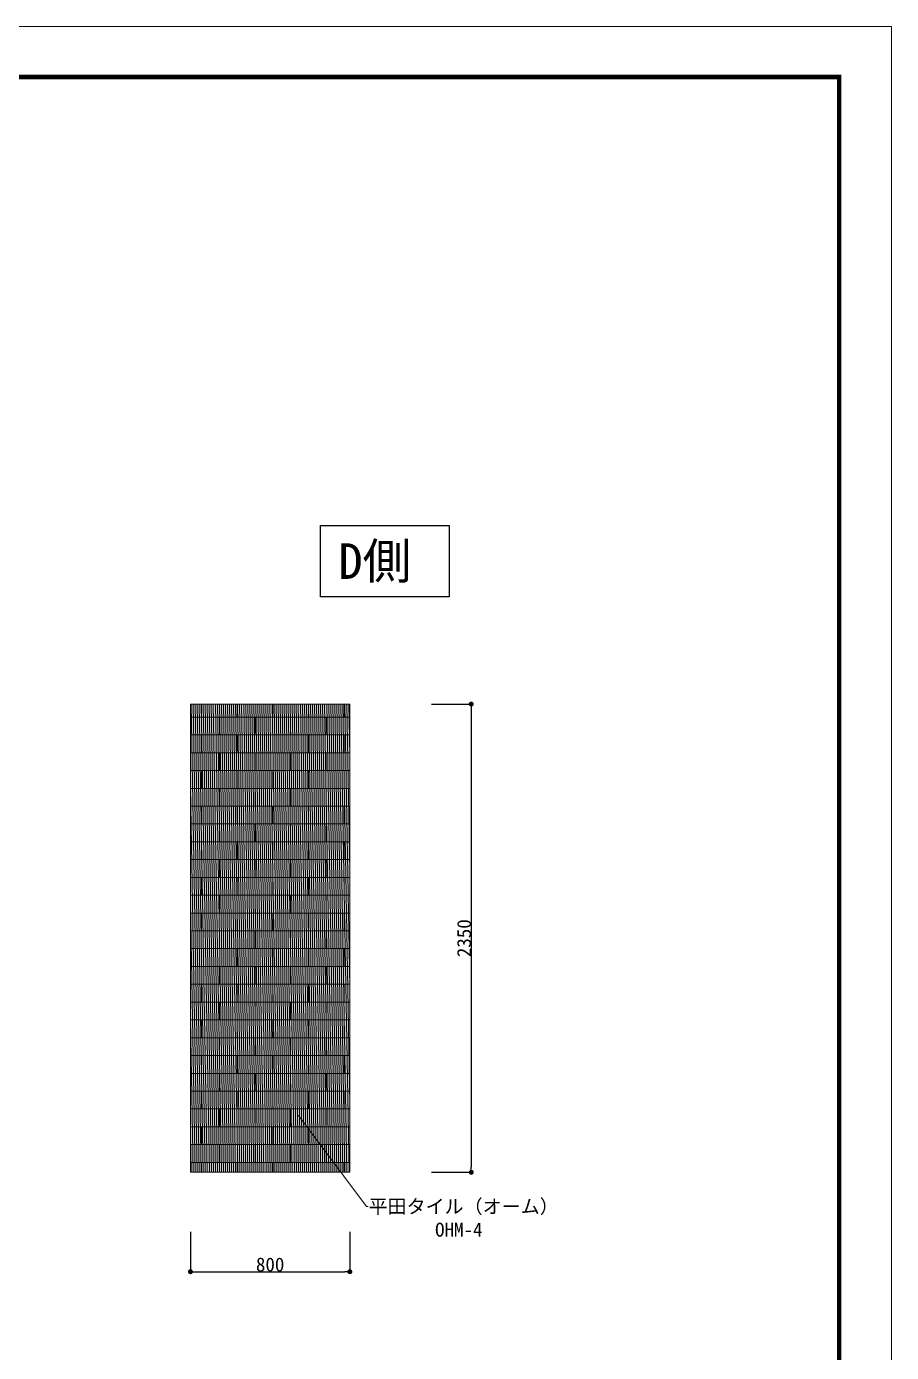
# Model space of a CAD drawing. Header units: millimetres. Extents: x -63086 to 144078, y -129912 to 13382.
# Drawn here: x 27943 to 32285, y -36918 to -30262 of the extents above; entities that cross this region are included whole.
import ezdxf
from ezdxf import colors
from ezdxf.entities.mleader import LeaderData, LeaderLine
from ezdxf.math import Vec2, Vec3

# ---------------------------------------------------------------- set-up
doc = ezdxf.new("R2010")
doc.units = ezdxf.units.MM
doc.layers.get('0').update_dxf_attribs({"lineweight": 0})
for name, color, linetype, lineweight in [('01用紙枠', 7, 'Continuous', 5), ('展開', 7, 'Continuous', 9), ('展開建具用', 250, 'Continuous', 9)]:
    doc.layers.add(name, color=color, linetype=linetype, lineweight=lineweight)
doc.layers.add('文字', color=7, linetype='Continuous')
doc.styles.get("Standard").update_dxf_attribs({"font": 'MS Mincho.ttf'})
doc.styles.add('小岩', font='MS Mincho.ttf', dxfattribs={"height": 150})
doc.dimstyles.new('寸法', dxfattribs={"dimtxt": 70, "dimasz": 25, "dimexe": 1.5, "dimexo": 200, "dimtad": 1, "dimdec": 0, "dimtxsty": 'Standard', "dimblk": 'DOT', "dimcen": 2.5, "dimadec": 0, "dimazin": 0, "dimtfac": 1, "dimtdec": 0, "dimtmove": 0, "dimatfit": 3, "dimfxl": 200, "dimfxlon": 1, "dimarcsym": 0})

# ---------------------------------------------------------------- blocks, each defined once
blk = doc.blocks.new('_Dot')
at = {"color": 0, "linetype": 'ByBlock', "lineweight": -2}
blk.add_line((-0.5, 0), (-1, 0), dxfattribs=at)
at = {"color": 0, "linetype": 'ByBlock', "const_width": 0.5}
blk.add_lwpolyline([(-0.25, 0, 1), (0.25, 0, 1)], format="xyb", close=True, dxfattribs=at)
blk = doc.blocks.new('*D234')
at = {"layer": 'Defpoints', "color": 0, "ltscale": 10, "transparency": 16777216}
for p in [(29525.9, -33663.2), (29525.9, -36013.2), (30175.4, -36013.2)]:
    blk.add_point(p, dxfattribs=at)
at = {"layer": '展開', "color": 0, "lineweight": -2, "ltscale": 10, "transparency": 16777216}
for p, q in [((29975.4, -33663.2), (30176.9, -33663.2)), ((30175.4, -33688.2), (30175.4, -35988.2)), ((29975.4, -36013.2), (30176.9, -36013.2))]:
    blk.add_line(p, q, dxfattribs=at)
at = {"layer": '展開', "color": 0, "lineweight": -2, "ltscale": 10, "transparency": 16777216, "xscale": 25, "yscale": 25, "zscale": 25}
for p, rotation in [((30175.4, -33663.2), 90), ((30175.4, -36013.2), 270)]:
    blk.add_blockref('_Dot', p, dxfattribs=dict(at, rotation=rotation))
at = {"layer": '展開', "color": 0, "ltscale": 10, "transparency": 16777216, "insert": (30139.7, -34838.2), "char_height": 70, "attachment_point": 5, "rotation": 90}
blk.add_mtext('2350', dxfattribs=at)
blk = doc.blocks.new('*D237')
at = {"layer": 'Defpoints', "color": 0, "ltscale": 10, "transparency": 16777216}
for p in [(28765.9, -35787.3), (29565.9, -35787.3), (29565.9, -36512.1)]:
    blk.add_point(p, dxfattribs=at)
at = {"layer": '展開', "color": 0, "lineweight": -2, "ltscale": 10, "transparency": 16777216}
for p, q in [((28765.9, -36312.1), (28765.9, -36513.6)), ((29565.9, -36312.1), (29565.9, -36513.6)), ((28790.9, -36512.1), (29540.9, -36512.1))]:
    blk.add_line(p, q, dxfattribs=at)
at = {"layer": '展開', "color": 0, "lineweight": -2, "ltscale": 10, "transparency": 16777216, "xscale": 25, "yscale": 25, "zscale": 25, "rotation": 180}
blk.add_blockref('_Dot', (28765.9, -36512.1), dxfattribs=at)
at = {"layer": '展開', "color": 0, "lineweight": -2, "ltscale": 10, "transparency": 16777216, "xscale": 25, "yscale": 25, "zscale": 25}
blk.add_blockref('_Dot', (29565.9, -36512.1), dxfattribs=at)
at = {"layer": '展開', "color": 0, "ltscale": 10, "transparency": 16777216, "insert": (29165.9, -36476.5), "char_height": 70, "attachment_point": 5}
blk.add_mtext('800', dxfattribs=at)

msp = doc.modelspace()

# ---------------------------------------------------------------- hatches: boundary and pattern name
at = {"ltscale": 10, "true_color": 0x636466, "transparency": 33554595}
h = msp.add_hatch(dxfattribs=at)
h.set_pattern_fill('ANSI31', color=251, scale=3.2, angle=226)
h.set_pattern_definition([(271, (-8282.699, 1408.853), (10.1584526, 0.1773164), [])])
h.paths.add_polyline_path([(29565.909, -33663.2463), (28765.909, -33663.2463), (28765.909, -36013.2463), (29565.909, -36013.2463)])
at = {"layer": '展開', "ltscale": 10}
h = msp.add_hatch(dxfattribs=at)
h.set_pattern_fill('AR-B816', color=256, scale=0.44)
h.set_pattern_definition([(0, (-8282.7, 1408.85), (0, 89.408), []), (90, (-8282.7, 1408.85), (-89.408, 89.408), [89.408, -89.408])])
h.paths.add_polyline_path([(29565.909, -33663.2463), (28765.909, -33663.2463), (28765.909, -36013.2463), (29565.909, -36013.2463)])
at = {"layer": '展開', "ltscale": 10, "true_color": 0xadddf7, "transparency": 33554541}
h = msp.add_hatch(color=141, dxfattribs=at)
h.dxf.hatch_style = 1
h.paths.add_polyline_path([(29565.909, -33663.2463), (28765.909, -33663.2463), (28765.909, -36013.2463), (29565.909, -36013.2463)])

# ---------------------------------------------------------------- linework, layer by layer
at = {"layer": '01用紙枠'}
msp.add_lwpolyline([(13390.554, -30262.4261), (13390.554, -43623.5191), (32285.0288, -43623.5191), (32285.0288, -30262.4261)], close=True, dxfattribs=at)
msp.add_lwpolyline([(13390.554, -30262.4261), (13390.554, -43623.5191), (32285.0288, -43623.5191), (32285.0288, -30262.4261)], close=True, dxfattribs=at)
at = {"layer": '01用紙枠', "const_width": 22.4934}
msp.add_lwpolyline([(13653.0698, -43370.393), (32022.513, -43370.393), (32022.513, -30515.5522), (13653.0698, -30515.5522)], close=True, dxfattribs=at)
msp.add_lwpolyline([(13653.0698, -43370.393), (32022.513, -43370.393), (32022.513, -30515.5522), (13653.0698, -30515.5522)], close=True, dxfattribs=at)
msp.add_lwpolyline([(13653.0698, -43370.393), (32022.513, -43370.393), (32022.513, -30515.5522), (13653.0698, -30515.5522)], close=True, dxfattribs=at)
at = {"layer": '01用紙枠', "lineweight": 5, "const_width": 22.4934}
msp.add_lwpolyline([(13653.0698, -43370.393), (32022.513, -43370.393), (32022.513, -30515.5522), (13653.0698, -30515.5522)], close=True, dxfattribs=at)
msp.add_lwpolyline([(13653.0698, -43370.393), (32022.513, -43370.393), (32022.513, -30515.5522), (13653.0698, -30515.5522)], close=True, dxfattribs=at)
at = {"layer": '展開', "ltscale": 10}
for p, q in [((28765.909, -33663.2463), (29565.909, -33663.2463)), ((28765.909, -36013.2463), (28765.909, -33663.2463)), ((29565.909, -36013.2463), (29565.909, -33663.2463)), ((28765.909, -36013.2463), (29565.909, -36013.2463)), ((28765.909, -36013.2463), (29565.909, -36013.2463))]:
    msp.add_line(p, q, dxfattribs=at)
at = {"layer": '展開建具用', "ltscale": 10}
for p, q in [((29565.909, -33663.2463), (28765.909, -33663.2463)), ((28765.909, -33663.2463), (28765.909, -36013.2463)), ((29565.909, -33663.2463), (29565.909, -36013.2463)), ((28765.909, -36013.2463), (29565.909, -36013.2463))]:
    msp.add_line(p, q, dxfattribs=at)

# ---------------------------------------------------------------- texts
at = {"layer": '文字', "ltscale": 10, "insert": (29508.7101, -32856.0586), "char_height": 178.78817, "attachment_point": 1, "style": '小岩', "bg_fill": 16, "box_fill_scale": 1.5, "bg_fill_color": 256, "bg_fill_transparency": 0}
msp.add_mtext_dynamic_manual_height_columns('D側', width=467.083018, gutter_width=893.9409, heights=[0], dxfattribs=at)

# ---------------------------------------------------------------- dimensions: what is measured, and where the dimension line sits
at = {"layer": '展開', "ltscale": 10}
dim = msp.add_linear_dim(base=(30175.3541, -36013.2463), p1=(29525.9497, -33663.2463), p2=(29525.9497, -36013.2463), angle=90, dimstyle='寸法', dxfattribs=at)
dim.commit()
dim.dimension.update_dxf_attribs({"geometry": '*D234', "text_midpoint": (30139.7291, -34838.2463)})
dim = msp.add_linear_dim(base=(29565.909, -36512.1234), p1=(28765.909, -35787.2646), p2=(29565.909, -35787.2646), dimstyle='寸法', dxfattribs=at)
dim.commit()
dim.dimension.update_dxf_attribs({"geometry": '*D237', "text_midpoint": (29165.909, -36476.4984)})

# ---------------------------------------------------------------- leaders
at = {"layer": '文字', "ltscale": 10}
ml = msp.add_multileader_mtext('Standard', dxfattribs=at)
ml.set_content('平田タイル（オーム）\\P\u3000\u3000 \u3000OHM-4', color=256)
ml.set_leader_properties(lineweight=0)
ml.build(insert=Vec2(0, 0))
ctx = ml.context
ctx.base_point, ctx.char_height, ctx.plane_origin = Vec3(29657.7867, -36184.5943), 70, Vec3(30279.888, -36861.4705)
notes = []
notes.append((ctx, [(1, (1, 1, 0), (29649.7867, -36184.5943), (1, 0), 8, [(0, [(29305.1155, -35724.3212)], 0, [])])]))
ctx.mtext.insert, ctx.mtext.width, ctx.mtext.flow_direction = Vec3(29659.7867, -36149.5943), 1024.830683, 5
for ctx, leaders in notes:
    for number, flags, end, landing, length, lines in leaders:
        leader = LeaderData()
        leader.index, (leader.has_last_leader_line, leader.has_dogleg_vector, leader.attachment_direction) = number, flags
        leader.last_leader_point, leader.dogleg_vector, leader.dogleg_length = Vec3(end), Vec3(landing), length
        for number, points, colour, breaks in lines:
            line = LeaderLine()
            line.index, line.vertices, line.color, line.breaks = number, Vec3.list(points), colors.encode_raw_color(colour), breaks
            leader.lines.append(line)
        ctx.leaders.append(leader)

doc.saveas('drawing.dxf')
